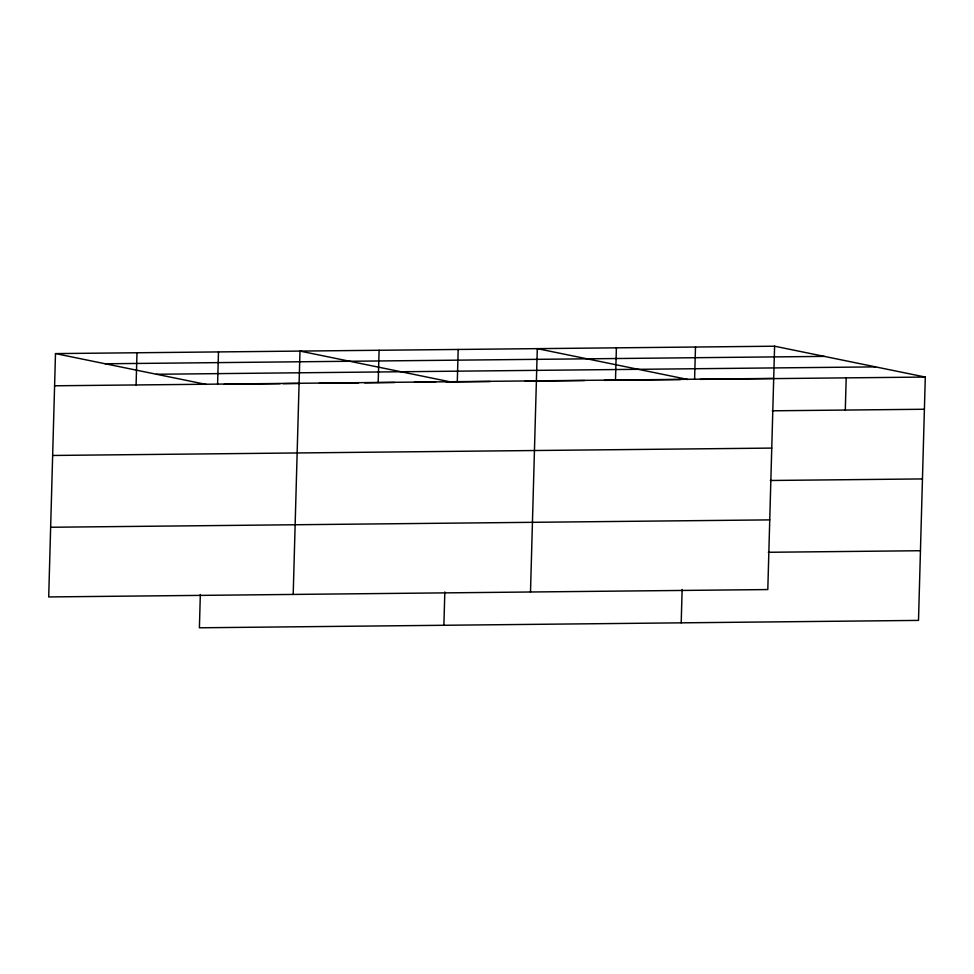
<?xml version="1.0" encoding="UTF-8"?>
<svg xmlns="http://www.w3.org/2000/svg" width="974" height="974" viewBox="0 0 974 974"><rect width="100%" height="100%" fill="white"/><g stroke="black" fill="none" stroke-linecap="round" stroke-linejoin="round"><path stroke-width="1.46" d="M55.494 353.599L48.7 596.94L767.804 589.562L774.598 346.208L55.494 353.599L206.196 384.438M136.092 384.949L136.993 352.758M200.327 594.457L199.402 627.792L918.506 620.401L925.3 377.06L774.598 346.208M217.592 384.109L218.493 351.918M293.198 594.432L299.992 351.09L450.694 381.93M378.192 382.465L379.093 350.275M443.888 625.271L444.826 591.948M457.293 381.65L458.194 349.459M530.501 591.997L537.295 348.643L687.997 379.495M615.495 380.03L616.396 347.84M681.203 622.836L682.129 589.514M694.596 379.215L695.497 347.024M845.298 410.054L846.199 377.863M105.229 363.777L824.333 356.387M156.461 374.26L875.565 366.881M54.593 385.789L773.697 378.411M224.312 384.255L280.147 383.683M283.166 383.646L299.773 383.476M319.387 383.269L358.627 382.867M364.666 382.806L394.847 382.502M414.474 382.295L435.597 382.076M446.165 381.978L490.239 381.516M525.23 381.163L584.558 380.554M604.33 380.347L680.388 379.568M700.16 379.361L925.3 377.06M772.285 410.809L924.399 409.25M52.657 455.467L771.761 448.089M770.337 480.486L922.451 478.928M50.648 527.263L769.752 519.885M768.328 552.282L920.454 550.724"/></g></svg>
